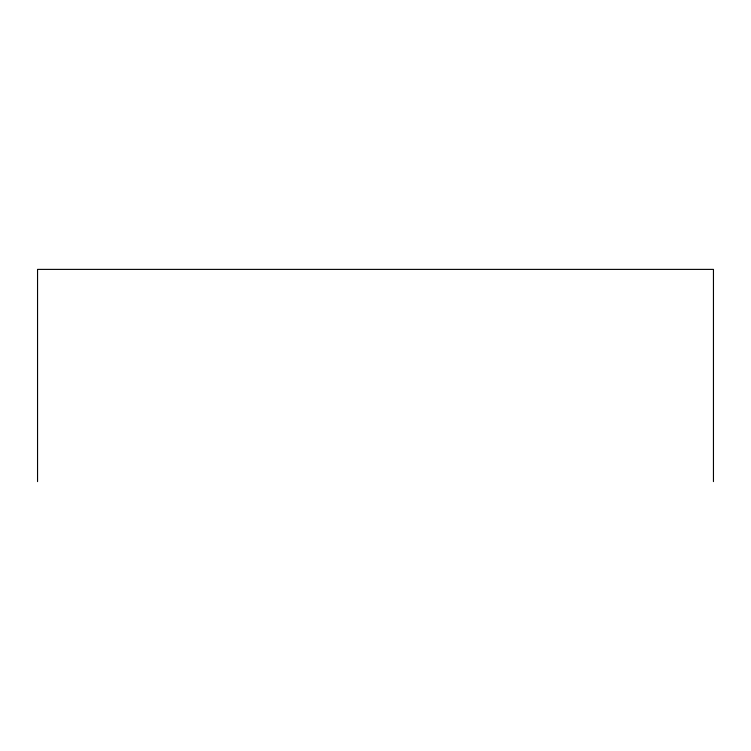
<?xml version="1.0" encoding="UTF-8"?>
<svg xmlns="http://www.w3.org/2000/svg" width="751" height="751" viewBox="0 0 751 751"><rect width="100%" height="100%" fill="white"/><g stroke="black" fill="none" stroke-linecap="round" stroke-linejoin="round"><path stroke-width="1.13" d="M713.45 481.607L713.45 269.393L37.55 269.393L37.55 481.607"/></g></svg>
